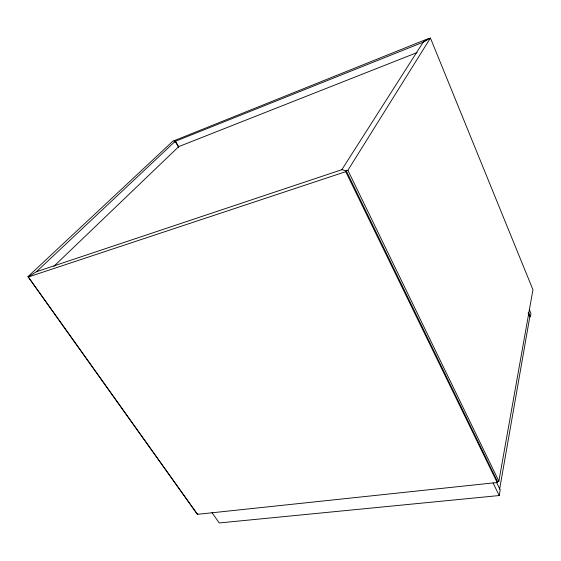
<?xml version="1.0" encoding="UTF-8"?>
<svg xmlns="http://www.w3.org/2000/svg" width="561" height="561" viewBox="0 0 561 561"><rect width="100%" height="100%" fill="white"/><g stroke="black" fill="none" stroke-linecap="round" stroke-linejoin="round"><path stroke-width="0.84" d="M211.988 512.635L219.232 522.957L499.22 495.538L500.195 489.949L496.373 482.102M499.627 489.157L529.787 317.028L528.111 312.989M497.383 481.359L498.869 481.205L532.95 289.749L430.427 38.043L423.169 42.222L341.838 169.695L36.437 271.72L28.197 277.022L197.353 514.339L497.179 482.502L497.383 481.359L346.256 170.832L341.838 169.695M197.353 514.339L197.879 513.378M28.197 277.022L345.73 171.666L346.256 170.832L347.897 170.285L430.427 38.043M53.786 266.391L178.756 146.603L417.054 52.58M36.437 271.72L175.144 141.379L178.629 147.438M196.897 513.483L28.05 276.559L172.816 141.246L173.679 140.902L175.144 141.379M174.106 140.727L428.842 38.365L422.552 42.468L175.579 141.204L174.106 140.727L174.983 142.249M28.05 276.559L29.046 276.229M175.579 141.204L178.629 146.512M493.049 482.951L499.22 495.538M347.897 170.285L498.869 481.205M345.73 171.666L497.179 482.502M528.679 312.877L530.355 316.909L530.944 313.557L529.275 309.539"/></g></svg>
